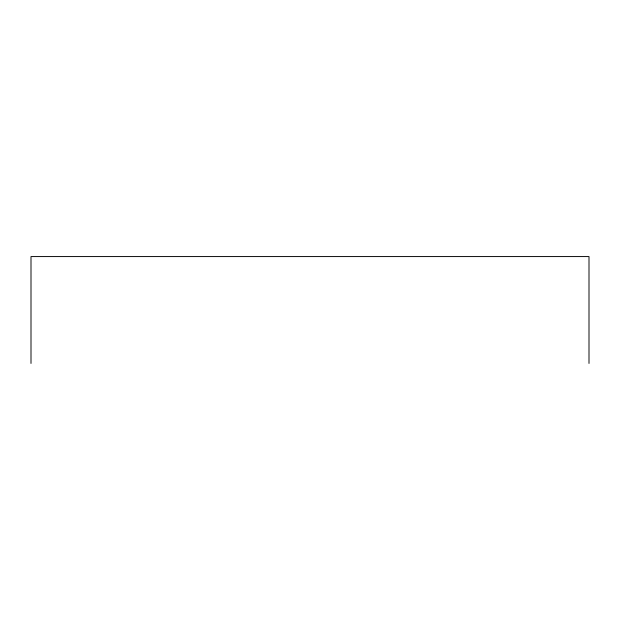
<?xml version="1.0" encoding="UTF-8"?>
<svg xmlns="http://www.w3.org/2000/svg" width="620" height="620" viewBox="0 0 620 620"><rect width="100%" height="100%" fill="white"/><g stroke="black" fill="none" stroke-linecap="round" stroke-linejoin="round"><path stroke-width="0.93" d="M589 363.428L589 256.572L31 256.572L31 363.428"/></g></svg>
